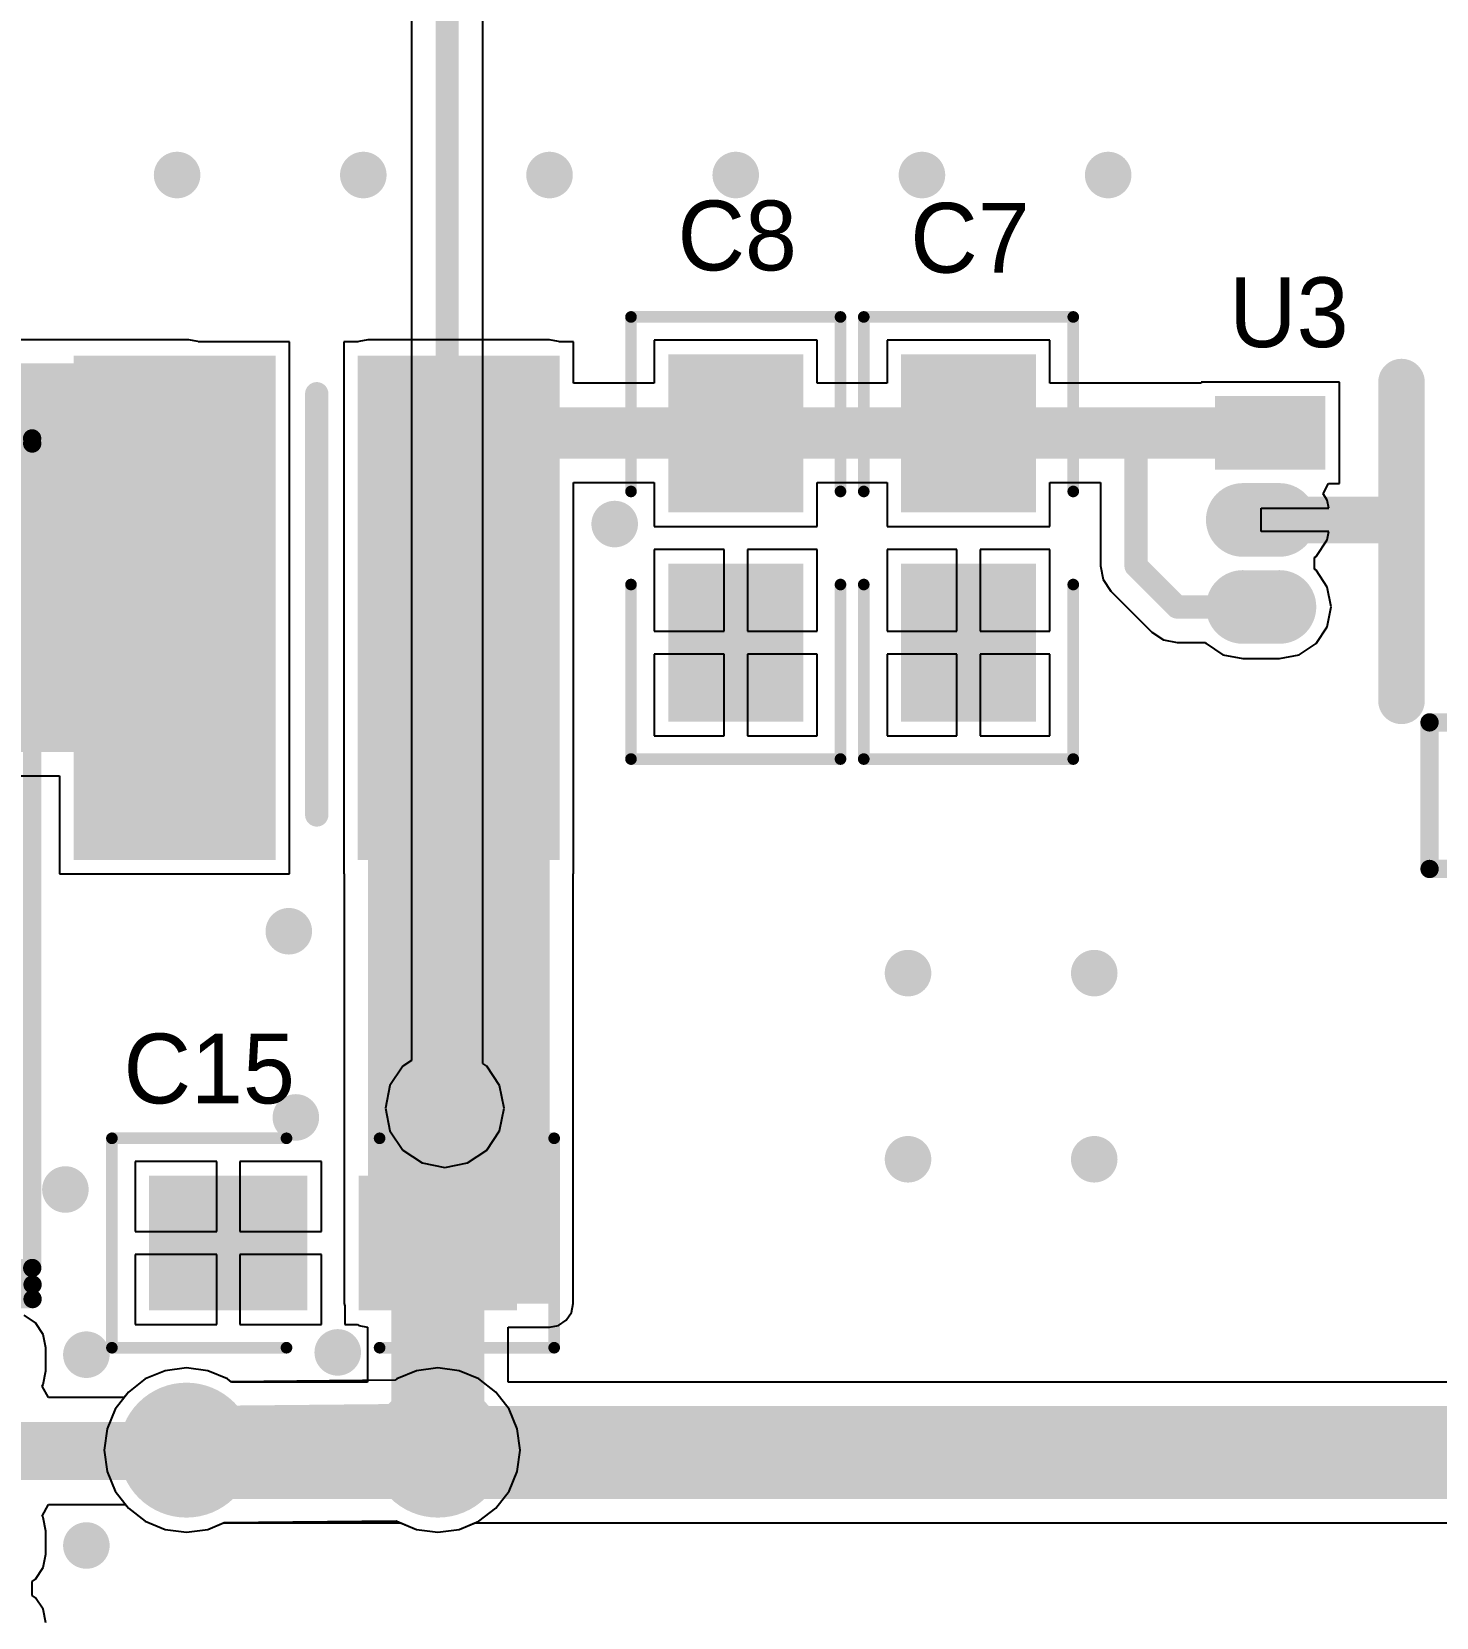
# Model space of a CAD drawing. Header units: millimetres. Extents: x 290 to 416, y 396 to 474.
# Drawn here: x 317.64 to 332.97, y 438.05 to 455.36 of the extents above; entities that cross this region are included whole.
import ezdxf

# ---------------------------------------------------------------- set-up
doc = ezdxf.new("R2010")
doc.units = ezdxf.units.MM
for name, color, linetype in [('BottomLayer', 5, 'Continuous'), ('BottomSolder', 6, 'Continuous'), ('MultiLayer', 9, 'Continuous'), ('TopLayer', 1, 'Continuous'), ('TopOverlay', 2, 'Continuous'), ('TopPaste', 8, 'Continuous'), ('TopSolder', 216, 'Continuous'), ('ViaHoleLayer', 16, 'Continuous')]:
    doc.layers.add(name, color=color, linetype=linetype)

# ---------------------------------------------------------------- blocks, each defined once
blk = doc.blocks.new('0805_8')
at = {"layer": 'TopLayer'}
for points in [[(-1.4478, 1.27), (-2.9718, 1.27), (-1.4478, 0), (-2.9718, 0)], [(0.8382, 1.27), (-0.6858, 1.27), (0.8382, 0), (-0.6858, 0)]]:
    blk.add_solid(points, dxfattribs=at)
at = {"layer": 'TopOverlay', "const_width": 0.127}
for points in [[(-3.4798, -0.508), (-3.4798, 1.778)], [(-1.5748, 1.778), (-3.4798, 1.778)], [(1.3462, 1.778), (-0.5588, 1.778)], [(1.3462, -0.508), (1.3462, 1.778)], [(-1.5748, -0.508), (-3.4798, -0.508)], [(1.3462, -0.508), (-0.5588, -0.508)]]:
    blk.add_lwpolyline(points, dxfattribs=at)
at = {"layer": 'TopOverlay', "const_width": 0.0635}
for points in [[(-3.51155, 1.778, 1), (-3.44805, 1.778, 1)], [(-3.51155, 1.778, 1), (-3.44805, 1.778, 1)], [(-1.60655, 1.778, 1), (-1.54305, 1.778, 1)], [(-0.59055, 1.778, 1), (-0.52705, 1.778, 1)], [(1.31445, 1.778, 1), (1.37795, 1.778, 1)], [(1.31445, 1.778, 1), (1.37795, 1.778, 1)], [(-3.51155, -0.508, 1), (-3.44805, -0.508, 1)], [(-3.51155, -0.508, 1), (-3.44805, -0.508, 1)], [(-1.60655, -0.508, 1), (-1.54305, -0.508, 1)], [(-0.59055, -0.508, 1), (-0.52705, -0.508, 1)], [(1.31445, -0.508, 1), (1.37795, -0.508, 1)], [(1.31445, -0.508, 1), (1.37795, -0.508, 1)]]:
    blk.add_lwpolyline(points, format="xyb", close=True, dxfattribs=at)
at = {"layer": 'TopPaste'}
for points in [[(-1.4478, 1.27), (-2.9718, 1.27), (-1.4478, 0), (-2.9718, 0)], [(0.8382, 1.27), (-0.6858, 1.27), (0.8382, 0), (-0.6858, 0)]]:
    blk.add_solid(points, dxfattribs=at)
at = {"layer": 'TopSolder'}
for points in [[(-1.3462, 1.3716), (-3.0734, 1.3716), (-1.3462, -0.1016), (-3.0734, -0.1016)], [(0.9398, 1.3716), (-0.7874, 1.3716), (0.9398, -0.1016), (-0.7874, -0.1016)]]:
    blk.add_solid(points, dxfattribs=at)
blk = doc.blocks.new('0805_9')
at = {"layer": 'TopLayer'}
for points in [[(-1.4478, 1.27), (-2.9718, 1.27), (-1.4478, 0), (-2.9718, 0)], [(0.8382, 1.27), (-0.6858, 1.27), (0.8382, 0), (-0.6858, 0)]]:
    blk.add_solid(points, dxfattribs=at)
at = {"layer": 'TopOverlay', "const_width": 0.127}
for points in [[(-3.4798, -0.508), (-3.4798, 1.778)], [(-1.5748, 1.778), (-3.4798, 1.778)], [(1.3462, 1.778), (-0.5588, 1.778)], [(1.3462, -0.508), (1.3462, 1.778)], [(-1.5748, -0.508), (-3.4798, -0.508)], [(1.3462, -0.508), (-0.5588, -0.508)]]:
    blk.add_lwpolyline(points, dxfattribs=at)
at = {"layer": 'TopOverlay', "const_width": 0.0635}
for points in [[(-3.51155, 1.778, 1), (-3.44805, 1.778, 1)], [(-3.51155, 1.778, 1), (-3.44805, 1.778, 1)], [(-1.60655, 1.778, 1), (-1.54305, 1.778, 1)], [(-0.59055, 1.778, 1), (-0.52705, 1.778, 1)], [(1.31445, 1.778, 1), (1.37795, 1.778, 1)], [(1.31445, 1.778, 1), (1.37795, 1.778, 1)], [(-3.51155, -0.508, 1), (-3.44805, -0.508, 1)], [(-3.51155, -0.508, 1), (-3.44805, -0.508, 1)], [(-1.60655, -0.508, 1), (-1.54305, -0.508, 1)], [(-0.59055, -0.508, 1), (-0.52705, -0.508, 1)], [(1.31445, -0.508, 1), (1.37795, -0.508, 1)], [(1.31445, -0.508, 1), (1.37795, -0.508, 1)]]:
    blk.add_lwpolyline(points, format="xyb", close=True, dxfattribs=at)
at = {"layer": 'TopPaste'}
for points in [[(-1.4478, 1.27), (-2.9718, 1.27), (-1.4478, 0), (-2.9718, 0)], [(0.8382, 1.27), (-0.6858, 1.27), (0.8382, 0), (-0.6858, 0)]]:
    blk.add_solid(points, dxfattribs=at)
at = {"layer": 'TopSolder'}
for points in [[(-1.3462, 1.3716), (-3.0734, 1.3716), (-1.3462, -0.1016), (-3.0734, -0.1016)], [(0.9398, 1.3716), (-0.7874, 1.3716), (0.9398, -0.1016), (-0.7874, -0.1016)]]:
    blk.add_solid(points, dxfattribs=at)
blk = doc.blocks.new('0603_10')
at = {"layer": 'TopLayer'}
for points in [[(0.553, -1.201), (0.553, -0.312), (-0.336, -1.201), (-0.336, -0.312)], [(0.553, -2.8), (0.553, -1.911), (-0.336, -2.8), (-0.336, -1.911)]]:
    blk.add_solid(points, dxfattribs=at)
at = {"layer": 'TopOverlay', "const_width": 0.2}
for points in [[(-0.692, 0.1), (0.908, 0.1)], [(-0.692, 0.1), (-0.692, -3.2)], [(0.908, 0.1), (0.908, -3.2)], [(-0.692, -3.2), (0.908, -3.2)]]:
    blk.add_lwpolyline(points, dxfattribs=at)
at = {"layer": 'TopOverlay', "const_width": 0.1}
for points in [[(-0.742, 0.1, 1), (-0.642, 0.1, 1)], [(-0.742, 0.1, 1), (-0.642, 0.1, 1)], [(0.858, 0.1, 1), (0.958, 0.1, 1)], [(0.858, 0.1, 1), (0.958, 0.1, 1)], [(-0.742, -3.2, 1), (-0.642, -3.2, 1)], [(-0.742, -3.2, 1), (-0.642, -3.2, 1)], [(0.858, -3.2, 1), (0.958, -3.2, 1)], [(0.858, -3.2, 1), (0.958, -3.2, 1)]]:
    blk.add_lwpolyline(points, format="xyb", close=True, dxfattribs=at)
at = {"layer": 'TopPaste'}
for points in [[(0.553, -1.201), (0.553, -0.312), (-0.336, -1.201), (-0.336, -0.312)], [(0.553, -2.8), (0.553, -1.911), (-0.336, -2.8), (-0.336, -1.911)]]:
    blk.add_solid(points, dxfattribs=at)
at = {"layer": 'TopSolder'}
for points in [[(0.654, -1.302), (0.654, -0.21), (-0.438, -1.302), (-0.438, -0.21)], [(0.654, -2.902), (0.654, -1.81), (-0.438, -2.902), (-0.438, -1.81)]]:
    blk.add_solid(points, dxfattribs=at)
blk = doc.blocks.new('0805_12')
at = {"layer": 'TopLayer'}
for points in [[(-1.4478, 1.27), (-2.9718, 1.27), (-1.4478, 0), (-2.9718, 0)], [(0.8382, 1.27), (-0.6858, 1.27), (0.8382, 0), (-0.6858, 0)]]:
    blk.add_solid(points, dxfattribs=at)
at = {"layer": 'TopOverlay', "const_width": 0.127}
for points in [[(-3.4798, 1.778), (-3.4798, -0.508)], [(-1.5748, 1.778), (-3.4798, 1.778)], [(1.3462, 1.778), (-0.5588, 1.778)], [(1.3462, 1.778), (1.3462, -0.508)], [(-1.5748, -0.508), (-3.4798, -0.508)], [(1.3462, -0.508), (-0.5588, -0.508)]]:
    blk.add_lwpolyline(points, dxfattribs=at)
at = {"layer": 'TopOverlay', "const_width": 0.0635}
for points in [[(-3.51155, 1.778, 1), (-3.44805, 1.778, 1)], [(-3.51155, 1.778, 1), (-3.44805, 1.778, 1)], [(-1.60655, 1.778, 1), (-1.54305, 1.778, 1)], [(-0.59055, 1.778, 1), (-0.52705, 1.778, 1)], [(1.31445, 1.778, 1), (1.37795, 1.778, 1)], [(1.31445, 1.778, 1), (1.37795, 1.778, 1)], [(-3.51155, -0.508, 1), (-3.44805, -0.508, 1)], [(-3.51155, -0.508, 1), (-3.44805, -0.508, 1)], [(-1.60655, -0.508, 1), (-1.54305, -0.508, 1)], [(-0.59055, -0.508, 1), (-0.52705, -0.508, 1)], [(1.31445, -0.508, 1), (1.37795, -0.508, 1)], [(1.31445, -0.508, 1), (1.37795, -0.508, 1)]]:
    blk.add_lwpolyline(points, format="xyb", close=True, dxfattribs=at)
at = {"layer": 'TopPaste'}
for points in [[(-1.4478, 1.27), (-2.9718, 1.27), (-1.4478, 0), (-2.9718, 0)], [(0.8382, 1.27), (-0.6858, 1.27), (0.8382, 0), (-0.6858, 0)]]:
    blk.add_solid(points, dxfattribs=at)
at = {"layer": 'TopSolder'}
for points in [[(-1.3462, 1.3716), (-3.0734, 1.3716), (-1.3462, -0.1016), (-3.0734, -0.1016)], [(0.9398, 1.3716), (-0.7874, 1.3716), (0.9398, -0.1016), (-0.7874, -0.1016)]]:
    blk.add_solid(points, dxfattribs=at)
blk = doc.blocks.new('B290_23')
at = {"layer": 'TopLayer'}
for points in [[(-1.5, -1.3), (1.5, -1.3), (-1.5, 1.3), (1.5, 1.3)], [(3.7, -1.3), (6.7, -1.3), (3.7, 1.3), (6.7, 1.3)]]:
    blk.add_solid(points, dxfattribs=at)
at = {"layer": 'TopOverlay', "const_width": 0.2}
for points in [[(-2.339, 1.996), (-2.339, -2.004)], [(-2.181, 1.996), (-2.181, -2.004)], [(-2, 2), (7, 2)], [(-2, 2), (-2, -2)], [(7.056, 2.001), (7.056, -1.999)], [(-2, -2), (7, -2)]]:
    blk.add_lwpolyline(points, dxfattribs=at)
at = {"layer": 'TopOverlay', "const_width": 0.1}
for points in [[(-2.389, 1.996, 1), (-2.289, 1.996, 1)], [(-2.231, 1.996, 1), (-2.131, 1.996, 1)], [(-2.05, 2, 1), (-1.95, 2, 1)], [(-2.05, 2, 1), (-1.95, 2, 1)], [(6.95, 2, 1), (7.05, 2, 1)], [(7.006, 2.001, 1), (7.106, 2.001, 1)], [(-2.05, -2, 1), (-1.95, -2, 1)], [(-2.05, -2, 1), (-1.95, -2, 1)], [(6.95, -2, 1), (7.05, -2, 1)], [(7.006, -1.999, 1), (7.106, -1.999, 1)], [(-2.389, -2.004, 1), (-2.289, -2.004, 1)], [(-2.231, -2.004, 1), (-2.131, -2.004, 1)]]:
    blk.add_lwpolyline(points, format="xyb", close=True, dxfattribs=at)
at = {"layer": 'TopPaste'}
for points in [[(-1.5, -1.3), (1.5, -1.3), (-1.5, 1.3), (1.5, 1.3)], [(3.7, -1.3), (6.7, -1.3), (3.7, 1.3), (6.7, 1.3)]]:
    blk.add_solid(points, dxfattribs=at)
at = {"layer": 'TopSolder'}
for points in [[(-1.602, -1.402), (1.602, -1.402), (-1.602, 1.402), (1.602, 1.402)], [(3.598, -1.402), (6.802, -1.402), (3.598, 1.402), (6.802, 1.402)]]:
    blk.add_solid(points, dxfattribs=at)
blk = doc.blocks.new('4_4_I________28')
at = {"layer": 'TopLayer'}
for points in [[(-2.853, 0.552), (2.447, 0.552), (-2.853, 2.552), (2.447, 2.552)], [(-2.853, -2.548), (2.447, -2.548), (-2.853, -0.548), (2.447, -0.548)]]:
    blk.add_solid(points, dxfattribs=at)
at = {"layer": 'TopOverlay', "const_width": 0.254}
blk.add_lwpolyline([(-2.465, 0), (2.134, 0)], dxfattribs=at)
at = {"layer": 'TopOverlay', "const_width": 0.127}
for points in [[(-2.528, 0, 1), (-2.401, 0, 1)], [(2.07, 0, 1), (2.197, 0, 1)]]:
    blk.add_lwpolyline(points, format="xyb", close=True, dxfattribs=at)
at = {"layer": 'TopPaste'}
for points in [[(-2.853, 0.552), (2.447, 0.552), (-2.853, 2.552), (2.447, 2.552)], [(-2.853, -2.548), (2.447, -2.548), (-2.853, -0.548), (2.447, -0.548)]]:
    blk.add_solid(points, dxfattribs=at)
at = {"layer": 'TopSolder'}
for points in [[(-2.955, 0.45), (2.548, 0.45), (-2.955, 2.654), (2.548, 2.654)], [(-2.955, -2.65), (2.548, -2.65), (-2.955, -0.446), (2.548, -0.446)]]:
    blk.add_solid(points, dxfattribs=at)
blk = doc.blocks.new('SOT_23_5_36')
at = {"layer": 'TopLayer', "const_width": 0.6}
for points in [[(-0.995, 1.699), (-0.995, 1.299)], [(0.905, 1.699), (0.905, 1.299)], [(-0.045, -1.001), (-0.045, -1.401)], [(0.905, -1.001), (0.905, -1.401)]]:
    blk.add_lwpolyline(points, dxfattribs=at)
at = {"layer": 'TopLayer', "const_width": 0.3}
for points in [[(-1.145, 1.699, 1), (-0.845, 1.699, 1)], [(0.755, 1.699, 1), (1.055, 1.699, 1)], [(-1.145, 1.299, 1), (-0.845, 1.299, 1)], [(0.755, 1.299, 1), (1.055, 1.299, 1)], [(-0.195, -1.001, 1), (0.105, -1.001, 1)], [(0.755, -1.001, 1), (1.055, -1.001, 1)], [(-0.195, -1.401, 1), (0.105, -1.401, 1)], [(0.755, -1.401, 1), (1.055, -1.401, 1)]]:
    blk.add_lwpolyline(points, format="xyb", close=True, dxfattribs=at)
at = {"layer": 'TopLayer'}
blk.add_solid([(-0.695, -1.601), (-0.695, -0.601), (-1.295, -1.601), (-1.295, -0.601)], dxfattribs=at)
at = {"layer": 'TopOverlay', "const_width": 0.35}
blk.add_lwpolyline([(0.405, 1.499), (-0.395, 1.499)], dxfattribs=at)
at = {"layer": 'TopOverlay', "const_width": 0.175}
for points in [[(-0.483, 1.499, 1), (-0.308, 1.499, 1)], [(0.317, 1.499, 1), (0.492, 1.499, 1)]]:
    blk.add_lwpolyline(points, format="xyb", close=True, dxfattribs=at)
at = {"layer": 'TopPaste', "const_width": 0.6}
for points in [[(-0.995, 1.699), (-0.995, 1.299)], [(0.905, 1.699), (0.905, 1.299)], [(-0.045, -1.001), (-0.045, -1.401)], [(0.905, -1.001), (0.905, -1.401)]]:
    blk.add_lwpolyline(points, dxfattribs=at)
at = {"layer": 'TopPaste', "const_width": 0.3}
for points in [[(-1.145, 1.699, 1), (-0.845, 1.699, 1)], [(0.755, 1.699, 1), (1.055, 1.699, 1)], [(-1.145, 1.299, 1), (-0.845, 1.299, 1)], [(0.755, 1.299, 1), (1.055, 1.299, 1)], [(-0.195, -1.001, 1), (0.105, -1.001, 1)], [(0.755, -1.001, 1), (1.055, -1.001, 1)], [(-0.195, -1.401, 1), (0.105, -1.401, 1)], [(0.755, -1.401, 1), (1.055, -1.401, 1)]]:
    blk.add_lwpolyline(points, format="xyb", close=True, dxfattribs=at)
at = {"layer": 'TopPaste'}
blk.add_solid([(-0.695, -1.601), (-0.695, -0.601), (-1.295, -1.601), (-1.295, -0.601)], dxfattribs=at)
at = {"layer": 'TopSolder', "const_width": 0.803}
for points in [[(-0.995, 1.699), (-0.995, 1.299)], [(0.905, 1.699), (0.905, 1.299)], [(-0.045, -1.001), (-0.045, -1.401)], [(0.905, -1.001), (0.905, -1.401)]]:
    blk.add_lwpolyline(points, dxfattribs=at)
at = {"layer": 'TopSolder', "const_width": 0.402}
for points in [[(-1.196, 1.699, 1), (-0.794, 1.699, 1)], [(0.704, 1.699, 1), (1.106, 1.699, 1)], [(-1.196, 1.299, 1), (-0.794, 1.299, 1)], [(0.704, 1.299, 1), (1.106, 1.299, 1)], [(-0.246, -1.001, 1), (0.156, -1.001, 1)], [(0.704, -1.001, 1), (1.106, -1.001, 1)], [(-0.246, -1.401, 1), (0.156, -1.401, 1)], [(0.704, -1.401, 1), (1.106, -1.401, 1)]]:
    blk.add_lwpolyline(points, format="xyb", close=True, dxfattribs=at)
at = {"layer": 'TopSolder'}
blk.add_solid([(-0.593, -1.703), (-0.593, -0.499), (-1.397, -1.703), (-1.397, -0.499)], dxfattribs=at)

msp = doc.modelspace()

# ---------------------------------------------------------------- linework, layer by layer
at = {"layer": 'BottomLayer'}
for p, q in [((322.562, 444.098), (322.562, 456.743)), ((321.785, 456.582), (321.785, 444.132)), ((321.785, 444.132), (321.69, 444.069)), ((321.69, 444.069), (321.55, 443.859)), ((322.606, 444.069), (322.562, 444.098)), ((322.746, 443.859), (322.606, 444.069)), ((321.55, 443.859), (321.501, 443.611)), ((322.796, 443.611), (322.746, 443.859)), ((321.501, 443.611), (321.55, 443.363)), ((322.746, 443.363), (322.796, 443.611)), ((321.55, 443.363), (321.69, 443.153)), ((322.606, 443.153), (322.746, 443.363)), ((321.69, 443.153), (321.9, 443.013)), ((322.396, 443.013), (322.606, 443.153)), ((321.9, 443.013), (322.148, 442.964)), ((322.148, 442.964), (322.396, 443.013)), ((317.683, 441.266), (317.558, 441.35)), ((317.767, 441.141), (317.683, 441.266)), ((317.796, 440.993), (317.767, 441.141)), ((317.796, 440.743), (317.796, 440.993)), ((317.767, 440.595), (317.796, 440.743)), ((319.097, 440.743), (318.88, 440.654)), ((319.329, 440.774), (319.097, 440.743)), ((319.561, 440.743), (319.329, 440.774)), ((319.777, 440.654), (319.561, 440.743)), ((321.84, 440.743), (321.624, 440.654)), ((322.072, 440.774), (321.84, 440.743)), ((322.304, 440.743), (322.072, 440.774)), ((322.52, 440.654), (322.304, 440.743)), ((317.755, 440.577), (317.767, 440.595)), ((317.823, 440.45), (317.755, 440.577)), ((318.695, 440.511), (318.648, 440.45)), ((318.88, 440.654), (318.695, 440.511)), ((319.816, 440.624), (319.777, 440.654)), ((321.607, 440.641), (319.816, 440.624)), ((321.624, 440.654), (321.607, 440.641)), ((322.706, 440.511), (322.52, 440.654)), ((322.849, 440.326), (322.706, 440.511)), ((318.648, 440.45), (317.823, 440.45)), ((322.938, 440.109), (322.849, 440.326)), ((322.969, 439.877), (322.938, 440.109)), ((322.938, 439.645), (322.969, 439.877)), ((322.849, 439.429), (322.938, 439.645)), ((317.755, 439.158), (317.823, 439.285)), ((317.823, 439.285), (318.663, 439.285)), ((318.663, 439.285), (318.695, 439.243)), ((322.706, 439.243), (322.849, 439.429)), ((317.767, 439.141), (317.755, 439.158)), ((317.796, 438.993), (317.767, 439.141)), ((318.695, 439.243), (318.88, 439.101)), ((322.52, 439.101), (322.706, 439.243)), ((317.796, 438.743), (317.796, 438.993)), ((318.88, 439.101), (319.097, 439.011)), ((319.097, 439.011), (319.329, 438.981)), ((319.329, 438.981), (319.561, 439.011)), ((319.561, 439.011), (319.741, 439.086)), ((319.741, 439.086), (321.619, 439.104)), ((321.619, 439.104), (321.624, 439.101)), ((321.624, 439.101), (321.84, 439.011)), ((321.84, 439.011), (322.072, 438.981)), ((322.072, 438.981), (322.304, 439.011)), ((322.304, 439.011), (322.52, 439.101)), ((317.683, 438.47), (317.767, 438.595)), ((317.767, 438.595), (317.796, 438.743)), ((317.645, 438.444), (317.683, 438.47)), ((317.645, 438.291), (317.645, 438.444)), ((317.683, 438.266), (317.645, 438.291)), ((317.767, 438.141), (317.683, 438.266)), ((317.796, 437.993), (317.767, 438.141))]:
    msp.add_line(p, q, dxfattribs=at)
for points, const_width in [([(322.174, 443.586), (322.174, 456.743)], 0.254), ([(319.481, 439.852), (322.072, 439.877)], 1.016), ([(316.535, 439.868), (320.878, 439.868)], 0.635)]:
    msp.add_lwpolyline(points, dxfattribs=dict(at, const_width=const_width))
for points, const_width in [([(319.1, 453.796, 1), (319.354, 453.796, 1)], 0.254), ([(321.132, 453.796, 1), (321.386, 453.796, 1)], 0.254), ([(323.164, 453.796, 1), (323.418, 453.796, 1)], 0.254), ([(325.196, 453.796, 1), (325.45, 453.796, 1)], 0.254), ([(327.228, 453.796, 1), (327.482, 453.796, 1)], 0.254), ([(329.26, 453.796, 1), (329.514, 453.796, 1)], 0.254), ([(323.875, 449.986, 1), (324.129, 449.986, 1)], 0.254), ([(332.41, 450.037, 1), (332.664, 450.037, 1)], 0.254), ([(320.319, 445.541, 1), (320.573, 445.541, 1)], 0.254), ([(327.076, 445.084, 1), (327.33, 445.084, 1)], 0.254), ([(329.108, 445.084, 1), (329.362, 445.084, 1)], 0.254), ([(321.958, 443.611, 1), (322.339, 443.611, 1)], 0.381), ([(320.396, 443.509, 1), (320.65, 443.509, 1)], 0.254), ([(322.11, 443.586, 1), (322.237, 443.586, 1)], 0.127), ([(327.076, 443.052, 1), (327.33, 443.052, 1)], 0.254), ([(329.108, 443.052, 1), (329.362, 443.052, 1)], 0.254), ([(317.881, 442.722, 1), (318.135, 442.722, 1)], 0.254), ([(320.853, 440.944, 1), (321.107, 440.944, 1)], 0.254), ([(318.11, 440.919, 1), (318.364, 440.919, 1)], 0.254), ([(319.011, 439.877, 1), (319.646, 439.877, 1)], 0.635), ([(321.755, 439.877, 1), (322.389, 439.877, 1)], 0.635), ([(319.227, 439.852, 1), (319.735, 439.852, 1)], 0.508), ([(321.818, 439.877, 1), (322.326, 439.877, 1)], 0.508), ([(320.719, 439.868, 1), (321.037, 439.868, 1)], 0.318), ([(318.11, 438.836, 1), (318.364, 438.836, 1)], 0.254)]:
    msp.add_lwpolyline(points, format="xyb", close=True, dxfattribs=dict(at, const_width=const_width))
at = {"layer": 'BottomSolder'}
for points, const_width in [([(321.907, 443.611, 1), (322.389, 443.611, 1)], 0.483), ([(318.961, 439.877, 1), (319.697, 439.877, 1)], 0.737), ([(321.704, 439.877, 1), (322.44, 439.877, 1)], 0.737)]:
    msp.add_lwpolyline(points, format="xyb", close=True, dxfattribs=dict(at, const_width=const_width))
at = {"layer": 'MultiLayer'}
for points, const_width in [([(319.1, 453.796, 1), (319.354, 453.796, 1)], 0.254), ([(321.132, 453.796, 1), (321.386, 453.796, 1)], 0.254), ([(323.164, 453.796, 1), (323.418, 453.796, 1)], 0.254), ([(325.196, 453.796, 1), (325.45, 453.796, 1)], 0.254), ([(327.228, 453.796, 1), (327.482, 453.796, 1)], 0.254), ([(329.26, 453.796, 1), (329.514, 453.796, 1)], 0.254), ([(323.875, 449.986, 1), (324.129, 449.986, 1)], 0.254), ([(332.41, 450.037, 1), (332.664, 450.037, 1)], 0.254), ([(320.319, 445.541, 1), (320.573, 445.541, 1)], 0.254), ([(327.076, 445.084, 1), (327.33, 445.084, 1)], 0.254), ([(329.108, 445.084, 1), (329.362, 445.084, 1)], 0.254), ([(321.958, 443.611, 1), (322.339, 443.611, 1)], 0.381), ([(320.396, 443.509, 1), (320.65, 443.509, 1)], 0.254), ([(327.076, 443.052, 1), (327.33, 443.052, 1)], 0.254), ([(329.108, 443.052, 1), (329.362, 443.052, 1)], 0.254), ([(317.881, 442.722, 1), (318.135, 442.722, 1)], 0.254), ([(320.853, 440.944, 1), (321.107, 440.944, 1)], 0.254), ([(318.11, 440.919, 1), (318.364, 440.919, 1)], 0.254), ([(319.011, 439.877, 1), (319.646, 439.877, 1)], 0.635), ([(321.755, 439.877, 1), (322.389, 439.877, 1)], 0.635), ([(318.11, 438.836, 1), (318.364, 438.836, 1)], 0.254)]:
    msp.add_lwpolyline(points, format="xyb", close=True, dxfattribs=dict(at, const_width=const_width))
at = {"layer": 'TopLayer'}
for p, q in [((319.354, 451.998), (310.337, 451.998)), ((319.453, 451.978), (319.354, 451.998)), ((319.457, 451.976), (319.453, 451.978)), ((320.453, 451.976), (319.457, 451.976)), ((320.453, 446.168), (320.453, 451.976)), ((321.208, 451.976), (321.045, 451.976)), ((321.045, 451.976), (321.045, 446.168)), ((321.211, 451.978), (321.208, 451.976)), ((321.31, 451.998), (321.211, 451.978)), ((323.291, 451.998), (321.31, 451.998)), ((323.39, 451.978), (323.291, 451.998)), ((323.394, 451.976), (323.39, 451.978)), ((323.553, 451.976), (323.394, 451.976)), ((323.553, 451.525), (323.553, 451.976)), ((326.212, 451.993), (324.434, 451.993)), ((324.434, 451.993), (324.434, 451.525)), ((326.212, 451.525), (326.212, 451.993)), ((328.752, 451.993), (326.974, 451.993)), ((326.974, 451.993), (326.974, 451.525)), ((328.752, 451.525), (328.752, 451.993)), ((324.434, 451.525), (323.553, 451.525)), ((326.974, 451.525), (326.212, 451.525)), ((330.402, 451.525), (328.752, 451.525)), ((331.91, 451.535), (330.402, 451.535)), ((330.402, 451.535), (330.402, 451.525)), ((331.91, 450.427), (331.91, 451.535)), ((323.553, 446.168), (323.553, 450.438)), ((323.553, 450.438), (324.434, 450.438)), ((324.434, 450.438), (324.434, 449.961)), ((326.212, 449.961), (326.212, 450.438)), ((326.212, 450.438), (326.974, 450.438)), ((326.974, 450.438), (326.974, 449.961)), ((328.752, 449.961), (328.752, 450.438)), ((328.752, 450.438), (329.304, 450.438)), ((329.304, 450.438), (329.304, 449.529)), ((331.733, 450.315), (331.793, 450.427)), ((331.793, 450.427), (331.91, 450.427)), ((331.778, 450.248), (331.733, 450.315)), ((331.796, 450.158), (331.778, 450.248)), ((331.056, 449.904), (331.056, 450.158)), ((331.056, 450.158), (331.796, 450.158)), ((324.434, 449.961), (326.212, 449.961)), ((326.974, 449.961), (328.752, 449.961)), ((331.796, 449.904), (331.056, 449.904)), ((331.778, 449.815), (331.796, 449.904)), ((325.196, 449.707), (324.434, 449.707)), ((324.434, 449.707), (324.434, 448.818)), ((325.196, 448.818), (325.196, 449.707)), ((326.212, 449.707), (325.45, 449.707)), ((325.45, 449.707), (325.45, 448.818)), ((326.212, 448.818), (326.212, 449.707)), ((327.736, 449.707), (326.974, 449.707)), ((326.974, 449.707), (326.974, 448.818)), ((327.736, 448.818), (327.736, 449.707)), ((328.752, 449.707), (327.99, 449.707)), ((327.99, 449.707), (327.99, 448.818)), ((328.752, 448.818), (328.752, 449.707)), ((331.656, 449.632), (331.778, 449.815)), ((329.304, 449.529), (329.333, 449.381)), ((331.638, 449.62), (331.656, 449.632)), ((331.638, 449.493), (331.638, 449.62)), ((331.656, 449.481), (331.638, 449.493)), ((329.333, 449.381), (329.417, 449.255)), ((331.778, 449.298), (331.656, 449.481)), ((329.417, 449.255), (329.865, 448.807)), ((331.821, 449.081), (331.778, 449.298)), ((331.778, 448.865), (331.821, 449.081)), ((324.434, 448.818), (325.196, 448.818)), ((325.45, 448.818), (326.212, 448.818)), ((326.974, 448.818), (327.736, 448.818)), ((327.99, 448.818), (328.752, 448.818)), ((329.865, 448.807), (329.991, 448.723)), ((331.656, 448.682), (331.778, 448.865)), ((329.991, 448.723), (330.14, 448.693)), ((330.14, 448.693), (330.45, 448.693)), ((330.45, 448.693), (330.457, 448.682)), ((330.457, 448.682), (330.64, 448.56)), ((331.473, 448.56), (331.656, 448.682)), ((325.196, 448.564), (324.434, 448.564)), ((324.434, 448.564), (324.434, 447.675)), ((325.196, 447.675), (325.196, 448.564)), ((326.212, 448.564), (325.45, 448.564)), ((325.45, 448.564), (325.45, 447.675)), ((326.212, 447.675), (326.212, 448.564)), ((327.736, 448.564), (326.974, 448.564)), ((326.974, 448.564), (326.974, 447.675)), ((327.736, 447.675), (327.736, 448.564)), ((328.752, 448.564), (327.99, 448.564)), ((327.99, 448.564), (327.99, 447.675)), ((328.752, 447.675), (328.752, 448.564)), ((330.64, 448.56), (330.856, 448.517)), ((330.856, 448.517), (331.256, 448.517)), ((331.256, 448.517), (331.473, 448.56)), ((324.434, 447.675), (325.196, 447.675)), ((325.45, 447.675), (326.212, 447.675)), ((326.974, 447.675), (327.736, 447.675)), ((327.99, 447.675), (328.752, 447.675)), ((312.835, 447.238), (317.945, 447.238)), ((317.945, 447.238), (317.945, 446.168)), ((317.945, 446.168), (320.453, 446.168)), ((321.045, 446.168), (321.051, 446.168)), ((321.051, 446.168), (321.051, 441.477)), ((323.55, 441.477), (323.55, 446.168)), ((323.55, 446.168), (323.553, 446.168)), ((319.659, 443.027), (318.77, 443.027)), ((318.77, 443.027), (318.77, 442.265)), ((319.659, 442.265), (319.659, 443.027)), ((320.802, 443.027), (319.913, 443.027)), ((319.913, 443.027), (319.913, 442.265)), ((320.802, 442.265), (320.802, 443.027)), ((318.77, 442.265), (319.659, 442.265)), ((319.913, 442.265), (320.802, 442.265)), ((319.659, 442.011), (318.77, 442.011)), ((318.77, 442.011), (318.77, 441.249)), ((319.659, 441.249), (319.659, 442.011)), ((320.802, 442.011), (319.913, 442.011)), ((319.913, 442.011), (319.913, 441.249)), ((320.802, 441.249), (320.802, 442.011)), ((321.051, 441.477), (321.056, 441.452)), ((321.056, 441.452), (321.056, 441.249)), ((323.474, 441.294), (323.53, 441.378)), ((323.53, 441.378), (323.55, 441.477)), ((318.77, 441.249), (319.659, 441.249)), ((319.913, 441.249), (320.802, 441.249)), ((321.056, 441.249), (321.195, 441.249)), ((321.195, 441.249), (321.211, 441.238)), ((321.211, 441.238), (321.303, 441.22)), ((321.303, 441.22), (321.303, 440.62)), ((322.841, 440.62), (322.841, 441.218)), ((322.841, 441.218), (323.291, 441.218)), ((323.291, 441.218), (323.39, 441.238)), ((323.39, 441.238), (323.474, 441.294)), ((319.097, 440.743), (318.88, 440.654)), ((319.329, 440.774), (319.097, 440.743)), ((319.561, 440.743), (319.329, 440.774)), ((319.777, 440.654), (319.561, 440.743)), ((318.695, 440.511), (318.552, 440.326)), ((318.88, 440.654), (318.695, 440.511)), ((319.821, 440.62), (319.777, 440.654)), ((321.303, 440.62), (319.821, 440.62)), ((337.033, 440.62), (322.841, 440.62)), ((318.552, 440.326), (318.463, 440.109)), ((318.463, 440.109), (318.432, 439.877)), ((318.432, 439.877), (318.463, 439.645)), ((318.463, 439.645), (318.552, 439.429)), ((318.552, 439.429), (318.695, 439.243)), ((318.695, 439.243), (318.88, 439.101)), ((318.88, 439.101), (319.097, 439.011)), ((319.097, 439.011), (319.329, 438.981)), ((319.329, 438.981), (319.561, 439.011)), ((319.561, 439.011), (319.735, 439.083)), ((319.735, 439.083), (321.666, 439.083)), ((321.666, 439.083), (321.84, 439.011)), ((321.84, 439.011), (322.072, 438.981)), ((322.072, 438.981), (322.304, 439.011)), ((322.304, 439.011), (322.478, 439.083)), ((322.478, 439.083), (336.714, 439.083))]:
    msp.add_line(p, q, dxfattribs=at)
for points, const_width in [([(319.1, 453.796, 1), (319.354, 453.796, 1)], 0.254), ([(321.132, 453.796, 1), (321.386, 453.796, 1)], 0.254), ([(323.164, 453.796, 1), (323.418, 453.796, 1)], 0.254), ([(325.196, 453.796, 1), (325.45, 453.796, 1)], 0.254), ([(327.228, 453.796, 1), (327.482, 453.796, 1)], 0.254), ([(329.26, 453.796, 1), (329.514, 453.796, 1)], 0.254), ([(332.461, 451.536, 1), (332.715, 451.536, 1)], 0.254), ([(322.775, 450.981, 1), (323.054, 450.981, 1)], 0.279), ([(330.483, 450.981, 1), (330.763, 450.981, 1)], 0.279), ([(329.628, 450.901, 1), (329.755, 450.901, 1)], 0.127), ([(323.875, 449.986, 1), (324.129, 449.986, 1)], 0.254), ([(330.929, 450.031, 1), (331.183, 450.031, 1)], 0.254), ([(332.41, 450.037, 1), (332.664, 450.037, 1)], 0.254), ([(332.461, 450.031, 1), (332.715, 450.031, 1)], 0.254), ([(332.461, 450.031, 1), (332.715, 450.031, 1)], 0.254), ([(332.461, 450.031, 1), (332.715, 450.031, 1)], 0.254), ([(329.628, 449.529, 1), (329.755, 449.529, 1)], 0.127), ([(329.628, 449.529, 1), (329.755, 449.529, 1)], 0.127), ([(330.076, 449.081, 1), (330.203, 449.081, 1)], 0.127), ([(330.076, 449.081, 1), (330.203, 449.081, 1)], 0.127), ([(330.993, 449.081, 1), (331.12, 449.081, 1)], 0.127), ([(332.461, 448.056, 1), (332.715, 448.056, 1)], 0.254), ([(320.319, 445.541, 1), (320.573, 445.541, 1)], 0.254), ([(327.076, 445.084, 1), (327.33, 445.084, 1)], 0.254), ([(329.108, 445.084, 1), (329.362, 445.084, 1)], 0.254), ([(321.958, 443.611, 1), (322.339, 443.611, 1)], 0.381), ([(320.396, 443.509, 1), (320.65, 443.509, 1)], 0.254), ([(322.085, 443.611, 1), (322.212, 443.611, 1)], 0.127), ([(327.076, 443.052, 1), (327.33, 443.052, 1)], 0.254), ([(329.108, 443.052, 1), (329.362, 443.052, 1)], 0.254), ([(317.881, 442.722, 1), (318.135, 442.722, 1)], 0.254), ([(321.818, 442.138, 1), (322.326, 442.138, 1)], 0.508), ([(322.085, 442.036, 1), (322.212, 442.036, 1)], 0.127), ([(320.853, 440.944, 1), (321.107, 440.944, 1)], 0.254), ([(318.11, 440.919, 1), (318.364, 440.919, 1)], 0.254), ([(319.011, 439.877, 1), (319.646, 439.877, 1)], 0.635), ([(321.755, 439.877, 1), (322.389, 439.877, 1)], 0.635), ([(319.075, 439.852, 1), (319.583, 439.852, 1)], 0.508), ([(321.818, 439.877, 1), (322.326, 439.877, 1)], 0.508), ([(321.818, 439.877, 1), (322.326, 439.877, 1)], 0.508), ([(321.843, 439.852, 1), (322.351, 439.852, 1)], 0.508), ([(321.843, 439.852, 1), (322.351, 439.852, 1)], 0.508), ([(321.843, 439.852, 1), (322.351, 439.852, 1)], 0.508), ([(318.11, 438.836, 1), (318.364, 438.836, 1)], 0.254)]:
    msp.add_lwpolyline(points, format="xyb", close=True, dxfattribs=dict(at, const_width=const_width))
for points, const_width in [([(332.588, 450.031), (332.588, 451.536)], 0.508), ([(322.915, 450.981), (330.623, 450.981)], 0.559), ([(329.692, 449.529), (329.692, 450.901)], 0.254), ([(331.056, 450.031), (332.588, 450.031)], 0.508), ([(332.588, 448.056), (332.588, 450.031)], 0.508), ([(329.692, 449.529), (330.14, 449.081)], 0.254), ([(330.14, 449.081), (331.056, 449.081)], 0.254), ([(322.148, 442.036), (322.148, 443.611)], 0.254), ([(322.072, 439.877), (322.072, 442.138)], 1.016), ([(319.329, 439.852), (322.097, 439.852)], 1.016), ([(322.072, 439.877), (322.097, 439.852)], 1.016), ([(322.097, 439.852), (337.033, 439.852)], 1.016)]:
    msp.add_lwpolyline(points, dxfattribs=dict(at, const_width=const_width))
for points in [[(310.337, 447.497), (319.354, 447.497), (310.337, 451.739), (319.354, 451.739)], [(321.31, 441.477), (323.291, 441.477), (321.31, 451.739), (323.291, 451.739)]]:
    msp.add_solid(points, dxfattribs=at)
at = {"layer": 'TopSolder'}
for points, const_width in [([(321.907, 443.611, 1), (322.389, 443.611, 1)], 0.483), ([(318.961, 439.877, 1), (319.697, 439.877, 1)], 0.737), ([(321.704, 439.877, 1), (322.44, 439.877, 1)], 0.737)]:
    msp.add_lwpolyline(points, format="xyb", close=True, dxfattribs=dict(at, const_width=const_width))
at = {"layer": 'ViaHoleLayer'}
for points, const_width in [([(319.164, 453.796, 1), (319.291, 453.796, 1)], 0.127), ([(321.196, 453.796, 1), (321.323, 453.796, 1)], 0.127), ([(323.228, 453.796, 1), (323.355, 453.796, 1)], 0.127), ([(325.26, 453.796, 1), (325.387, 453.796, 1)], 0.127), ([(327.292, 453.796, 1), (327.419, 453.796, 1)], 0.127), ([(329.324, 453.796, 1), (329.451, 453.796, 1)], 0.127), ([(323.939, 449.986, 1), (324.066, 449.986, 1)], 0.127), ([(332.473, 450.037, 1), (332.6, 450.037, 1)], 0.127), ([(320.383, 445.541, 1), (320.51, 445.541, 1)], 0.127), ([(327.139, 445.084, 1), (327.266, 445.084, 1)], 0.127), ([(329.171, 445.084, 1), (329.298, 445.084, 1)], 0.127), ([(322.059, 443.611, 1), (322.237, 443.611, 1)], 0.178), ([(320.459, 443.509, 1), (320.586, 443.509, 1)], 0.127), ([(327.139, 443.052, 1), (327.266, 443.052, 1)], 0.127), ([(329.171, 443.052, 1), (329.298, 443.052, 1)], 0.127), ([(317.945, 442.722, 1), (318.072, 442.722, 1)], 0.127), ([(318.173, 440.919, 1), (318.3, 440.919, 1)], 0.127), ([(320.916, 440.944, 1), (321.043, 440.944, 1)], 0.127), ([(319.151, 439.877, 1), (319.507, 439.877, 1)], 0.356), ([(321.894, 439.877, 1), (322.25, 439.877, 1)], 0.356), ([(318.173, 438.836, 1), (318.3, 438.836, 1)], 0.127)]:
    msp.add_lwpolyline(points, format="xyb", close=True, dxfattribs=dict(at, const_width=const_width))

# ---------------------------------------------------------------- block references
for name, p, rotation in [('0805_9', (324.688, 448.767), 270), ('0805_8', (327.228, 448.767), 270), ('4_4_I________28', (320.751, 449.275), 90), ('SOT_23_5_36', (332.257, 449.986), 270), ('B290_23', (315.646, 443.865), 90), ('0603_10', (332.994, 446.913), 90), ('0805_12', (319.862, 442.773), 180)]:
    msp.add_blockref(name, p, dxfattribs=dict(rotation=rotation))

# ---------------------------------------------------------------- texts
at = {"layer": 'TopOverlay'}
for s, p in [('C8', (324.688, 452.755)), ('C7', (327.228, 452.73)), ('U3', (330.708, 451.917)), ('C15', (318.643, 443.662))]:
    msp.add_text(s, height=0.762, dxfattribs=at).set_placement(p)

doc.saveas('drawing.dxf')
